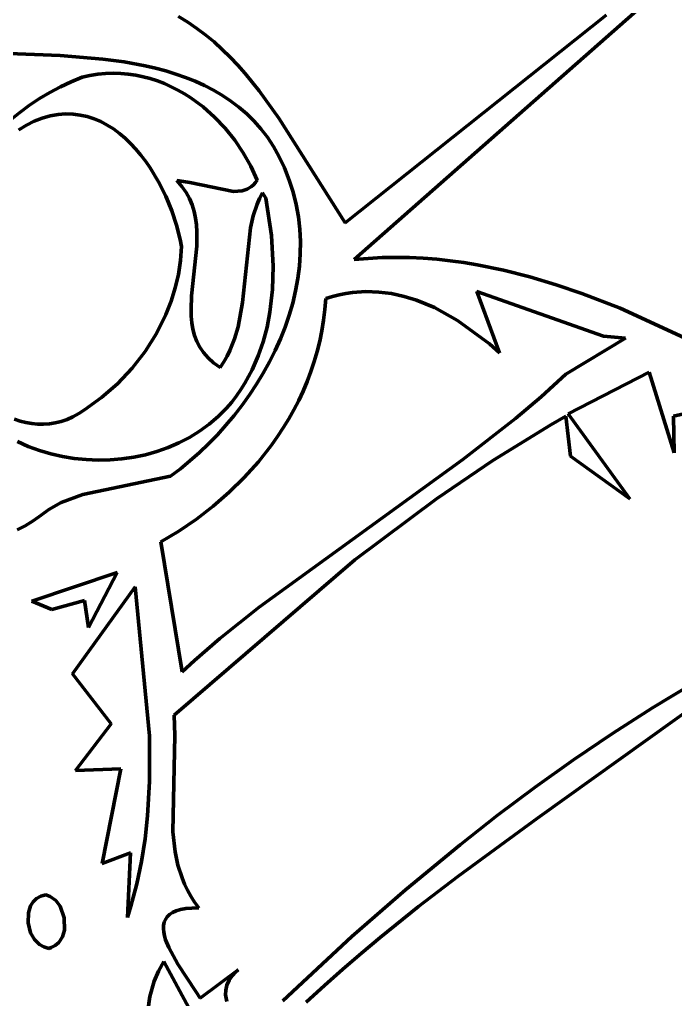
# Model space of a CAD drawing. Header units: millimetres. Extents: x 0 to 9.3, y 0 to 12.
# Drawn here: x 5.57 to 6.157, y 4.424 to 5.299 of the extents above; entities that cross this region are included whole.
import ezdxf

# ---------------------------------------------------------------- set-up
doc = ezdxf.new("R2010")
doc.units = ezdxf.units.MM
doc.layers.add('color#010101ff', color=7, linetype='CONTINUOUS', lineweight=100)
doc.layers.add('color#ffffffff', color=7, linetype='CONTINUOUS', lineweight=100)

msp = doc.modelspace()

# ---------------------------------------------------------------- linework, layer by layer
at = {"layer": 'color#010101ff'}
for p, q in [((6.21662, 5.39093), (5.86945, 5.0849)), ((5.71234, 5.30201), (5.72078, 5.2969)), ((5.72078, 5.2969), (5.7289, 5.29139)), ((5.86145, 5.11782), (6.09462, 5.3032)), ((5.7289, 5.29139), (5.73672, 5.2855)), ((5.73672, 5.2855), (5.74425, 5.27925)), ((5.74425, 5.27925), (5.75152, 5.27267)), ((5.75152, 5.27267), (5.75854, 5.26578)), ((5.60665, 5.2672), (5.56083, 5.26897)), ((5.64476, 5.26406), (5.60665, 5.2672)), ((5.66381, 5.26146), (5.64476, 5.26406)), ((5.6826, 5.25795), (5.66381, 5.26146)), ((5.75854, 5.26578), (5.76533, 5.25862)), ((5.69184, 5.25581), (5.6826, 5.25795)), ((5.70096, 5.25337), (5.69184, 5.25581)), ((5.70992, 5.25063), (5.70096, 5.25337)), ((5.76533, 5.25862), (5.7719, 5.25119)), ((5.60687, 5.23925), (5.61646, 5.2438)), ((5.61646, 5.2438), (5.62619, 5.24784)), ((5.62619, 5.24784), (5.63319, 5.2494)), ((5.63319, 5.2494), (5.64015, 5.2505)), ((5.64015, 5.2505), (5.64707, 5.25115)), ((5.64707, 5.25115), (5.65394, 5.25138)), ((5.65394, 5.25138), (5.66074, 5.25119)), ((5.66074, 5.25119), (5.66748, 5.2506)), ((5.66748, 5.2506), (5.67413, 5.24962)), ((5.67413, 5.24962), (5.68069, 5.24826)), ((5.68069, 5.24826), (5.68716, 5.24654)), ((5.68716, 5.24654), (5.69352, 5.24446)), ((5.69352, 5.24446), (5.69977, 5.24205)), ((5.7187, 5.24755), (5.70992, 5.25063)), ((5.72728, 5.24413), (5.7187, 5.24755)), ((5.73565, 5.24033), (5.72728, 5.24413)), ((5.7719, 5.25119), (5.78446, 5.23568)), ((5.5882, 5.22868), (5.59744, 5.2342)), ((5.59744, 5.2342), (5.60687, 5.23925)), ((5.69977, 5.24205), (5.70589, 5.23932)), ((5.70589, 5.23932), (5.71188, 5.23627)), ((5.71188, 5.23627), (5.71774, 5.23293)), ((5.74376, 5.23614), (5.73565, 5.24033)), ((5.75161, 5.23154), (5.74376, 5.23614)), ((5.78446, 5.23568), (5.80211, 5.21111)), ((5.57918, 5.22271), (5.5882, 5.22868)), ((5.71774, 5.23293), (5.72344, 5.2293)), ((5.72344, 5.2293), (5.73436, 5.22124)), ((5.75917, 5.22651), (5.75161, 5.23154)), ((5.76642, 5.22102), (5.75917, 5.22651)), ((5.5704, 5.2163), (5.57918, 5.22271)), ((5.73436, 5.22124), (5.74458, 5.21219)), ((5.77333, 5.21506), (5.76642, 5.22102)), ((5.56189, 5.20949), (5.5704, 5.2163)), ((5.58342, 5.20846), (5.5764, 5.20484)), ((5.59064, 5.2112), (5.58342, 5.20846)), ((5.59772, 5.21318), (5.59064, 5.2112)), ((5.60466, 5.2144), (5.59772, 5.21318)), ((5.61144, 5.21493), (5.60466, 5.2144)), ((5.61806, 5.21477), (5.61144, 5.21493)), ((5.62451, 5.21398), (5.61806, 5.21477)), ((5.6308, 5.21258), (5.62451, 5.21398)), ((5.63691, 5.2106), (5.6308, 5.21258)), ((5.64285, 5.20809), (5.63691, 5.2106)), ((5.64859, 5.20507), (5.64285, 5.20809)), ((5.74458, 5.21219), (5.75402, 5.20227)), ((5.77988, 5.2086), (5.77333, 5.21506)), ((5.78605, 5.20162), (5.77988, 5.2086)), ((5.80211, 5.21111), (5.86145, 5.11782)), ((5.5764, 5.20484), (5.56967, 5.20084)), ((5.65414, 5.20158), (5.64859, 5.20507)), ((5.6595, 5.19764), (5.65414, 5.20158)), ((5.75402, 5.20227), (5.76263, 5.19157)), ((5.79182, 5.19411), (5.78605, 5.20162)), ((5.66465, 5.19331), (5.6595, 5.19764)), ((5.6696, 5.1886), (5.66465, 5.19331)), ((5.76263, 5.19157), (5.77032, 5.1802)), ((5.79716, 5.18604), (5.79182, 5.19411)), ((5.67433, 5.18356), (5.6696, 5.1886)), ((5.67884, 5.17821), (5.67433, 5.18356)), ((5.80205, 5.17739), (5.79716, 5.18604)), ((5.68313, 5.1726), (5.67884, 5.17821)), ((5.77032, 5.1802), (5.77703, 5.16827)), ((5.80713, 5.16673), (5.80205, 5.17739)), ((5.68718, 5.16675), (5.68313, 5.1726)), ((5.69458, 5.15447), (5.68718, 5.16675)), ((5.77703, 5.16827), (5.7827, 5.15588)), ((5.8114, 5.15595), (5.80713, 5.16673)), ((5.7129, 5.15534), (5.71077, 5.15539)), ((5.71077, 5.15539), (5.71532, 5.15026)), ((5.7225, 5.15384), (5.7129, 5.15534)), ((5.7827, 5.15588), (5.78121, 5.15366)), ((5.81487, 5.14507), (5.8114, 5.15595)), ((5.70099, 5.14165), (5.69458, 5.15447)), ((5.71532, 5.15026), (5.71909, 5.14492)), ((5.76158, 5.1456), (5.7225, 5.15384)), ((5.7737, 5.14771), (5.76915, 5.14626)), ((5.77775, 5.15014), (5.7737, 5.14771)), ((5.77956, 5.15175), (5.77775, 5.15014)), ((5.78121, 5.15366), (5.77956, 5.15175)), ((5.70636, 5.12857), (5.70099, 5.14165)), ((5.71909, 5.14492), (5.72214, 5.13939)), ((5.72214, 5.13939), (5.72455, 5.1337)), ((5.76915, 5.14626), (5.76158, 5.1456)), ((5.78271, 5.13434), (5.78486, 5.13942)), ((5.78486, 5.13942), (5.78733, 5.1444)), ((5.78733, 5.1444), (5.79047, 5.1398)), ((5.79047, 5.1398), (5.79554, 5.10629)), ((5.81757, 5.13412), (5.81487, 5.14507)), ((5.72455, 5.1337), (5.72637, 5.12786)), ((5.77921, 5.12396), (5.78271, 5.13434)), ((5.81953, 5.12311), (5.81757, 5.13412)), ((5.71065, 5.11549), (5.70636, 5.12857)), ((5.72637, 5.12786), (5.72766, 5.12188)), ((5.72766, 5.12188), (5.72848, 5.11579)), ((5.77665, 5.1133), (5.77921, 5.12396)), ((5.82077, 5.11206), (5.81953, 5.12311)), ((5.71383, 5.10268), (5.71065, 5.11549)), ((5.72848, 5.11579), (5.72888, 5.1096)), ((5.76966, 5.04664), (5.77665, 5.1133)), ((5.82132, 5.101), (5.82077, 5.11206)), ((5.72888, 5.1096), (5.72871, 5.097)), ((5.79554, 5.10629), (5.79706, 5.07887)), ((5.71498, 5.09646), (5.71383, 5.10268)), ((5.71418, 5.08402), (5.71498, 5.09646)), ((5.72871, 5.097), (5.72406, 5.05244)), ((5.82119, 5.08993), (5.82132, 5.101)), ((5.82042, 5.07888), (5.82119, 5.08993)), ((5.86945, 5.0849), (5.8819, 5.08598)), ((5.8819, 5.08598), (5.89429, 5.08662)), ((5.89429, 5.08662), (5.90661, 5.08684)), ((5.90661, 5.08684), (5.91888, 5.08667)), ((5.91888, 5.08667), (5.93108, 5.0861)), ((5.93108, 5.0861), (5.94322, 5.08517)), ((5.71235, 5.07169), (5.71418, 5.08402)), ((5.79706, 5.07887), (5.79644, 5.05829)), ((5.81902, 5.06787), (5.82042, 5.07888)), ((5.94322, 5.08517), (5.95531, 5.08388)), ((5.95531, 5.08388), (5.96733, 5.08224)), ((5.96733, 5.08224), (5.9793, 5.08028)), ((5.9793, 5.08028), (6.00305, 5.07543)), ((5.70953, 5.05953), (5.71235, 5.07169)), ((5.81701, 5.05692), (5.81902, 5.06787)), ((6.00305, 5.07543), (6.02658, 5.06945)), ((6.02658, 5.06945), (6.04989, 5.06247)), ((5.70578, 5.04759), (5.70953, 5.05953)), ((6.04989, 5.06247), (6.07297, 5.05459)), ((5.72406, 5.05244), (5.72357, 5.04016)), ((5.79644, 5.05829), (5.79412, 5.03793)), ((5.81443, 5.04604), (5.81701, 5.05692)), ((5.85001, 5.05187), (5.84394, 5.05)), ((5.85605, 5.05339), (5.85001, 5.05187)), ((5.86205, 5.05458), (5.85605, 5.05339)), ((5.868, 5.05545), (5.86205, 5.05458)), ((5.87979, 5.05626), (5.868, 5.05545)), ((5.8914, 5.0559), (5.87979, 5.05626)), ((5.90282, 5.05445), (5.8914, 5.0559)), ((5.91404, 5.05199), (5.90282, 5.05445)), ((5.92504, 5.04861), (5.91404, 5.05199)), ((6.09238, 5.01653), (5.97893, 5.05624)), ((5.97893, 5.05624), (5.99943, 5.00167)), ((6.07297, 5.05459), (6.1072, 5.04135)), ((5.70115, 5.0359), (5.70578, 5.04759)), ((5.76572, 5.02469), (5.76966, 5.04664)), ((5.8113, 5.03526), (5.81443, 5.04604)), ((5.84394, 5.05), (5.84322, 5.04031)), ((5.94111, 5.04195), (5.92504, 5.04861)), ((5.96167, 5.03058), (5.94111, 5.04195)), ((5.69267, 5.01898), (5.70115, 5.0359)), ((5.72357, 5.04016), (5.72376, 5.03419)), ((5.72376, 5.03419), (5.72432, 5.02835)), ((5.79412, 5.03793), (5.79153, 5.02459)), ((5.80764, 5.0246), (5.8113, 5.03526)), ((5.84322, 5.04031), (5.84209, 5.03075)), ((6.1072, 5.04135), (6.2071, 4.99525)), ((5.72432, 5.02835), (5.72532, 5.02267)), ((5.76255, 5.01401), (5.76572, 5.02469)), ((5.79153, 5.02459), (5.78805, 5.01151)), ((5.80347, 5.01407), (5.80764, 5.0246)), ((5.84209, 5.03075), (5.84058, 5.02131)), ((5.99044, 5.00947), (5.96167, 5.03058)), ((5.6825, 5.00291), (5.69267, 5.01898)), ((5.72532, 5.02267), (5.72681, 5.01715)), ((5.72681, 5.01715), (5.72886, 5.01182)), ((5.84058, 5.02131), (5.83868, 5.01199)), ((6.11185, 5.01456), (6.09238, 5.01653)), ((5.72886, 5.01182), (5.73152, 5.0067)), ((5.73152, 5.0067), (5.73486, 5.0018)), ((5.75831, 5.0036), (5.76255, 5.01401)), ((5.78805, 5.01151), (5.78363, 4.99876)), ((5.79882, 5.00369), (5.80347, 5.01407)), ((5.83868, 5.01199), (5.83641, 5.0028)), ((5.99943, 5.00167), (5.99044, 5.00947)), ((6.05874, 4.98255), (6.11185, 5.01456)), ((5.67082, 4.98787), (5.6825, 5.00291)), ((5.73486, 5.0018), (5.73893, 4.99714)), ((5.75281, 4.99351), (5.75573, 4.99851)), ((5.75573, 4.99851), (5.75831, 5.0036)), ((5.78363, 4.99876), (5.77821, 4.98639)), ((5.79371, 4.99348), (5.79882, 5.00369)), ((5.83641, 5.0028), (5.83378, 4.99375)), ((5.73893, 4.99714), (5.7438, 4.99273)), ((5.7438, 4.99273), (5.74952, 4.98861)), ((5.74952, 4.98861), (5.75281, 4.99351)), ((5.78817, 4.98346), (5.79371, 4.99348)), ((5.83378, 4.99375), (5.83079, 4.98484)), ((5.6578, 4.97403), (5.67082, 4.98787)), ((5.77821, 4.98639), (5.77174, 4.97448)), ((5.78221, 4.97366), (5.78817, 4.98346)), ((5.83079, 4.98484), (5.82747, 4.97607)), ((6.03653, 4.96241), (6.05874, 4.98255)), ((6.13321, 4.98441), (6.06067, 4.94713)), ((6.15537, 4.91221), (6.13321, 4.98441)), ((5.64363, 4.96155), (5.6578, 4.97403)), ((5.77174, 4.97448), (5.76809, 4.96871)), ((5.77587, 4.96408), (5.78221, 4.97366)), ((5.82747, 4.97607), (5.82381, 4.96745)), ((5.76416, 4.96308), (5.75994, 4.9576)), ((5.76809, 4.96871), (5.76416, 4.96308)), ((5.76917, 4.95475), (5.77587, 4.96408)), ((5.82381, 4.96745), (5.81984, 4.95898)), ((5.62847, 4.95058), (5.64363, 4.96155)), ((5.75994, 4.9576), (5.75542, 4.95227)), ((5.76212, 4.94569), (5.76917, 4.95475)), ((5.81984, 4.95898), (5.81555, 4.95066)), ((6.0137, 4.94306), (6.03653, 4.96241)), ((6.19887, 4.95492), (6.15487, 4.9451)), ((5.61802, 4.9444), (5.62323, 4.9473)), ((5.62323, 4.9473), (5.62847, 4.95058)), ((5.75542, 4.95227), (5.74782, 4.94465)), ((5.75477, 4.93692), (5.76212, 4.94569)), ((5.81555, 4.95066), (5.81095, 4.94251)), ((6.06067, 4.94713), (6.11588, 4.87115)), ((5.56587, 4.94233), (5.57089, 4.94062)), ((5.57089, 4.94062), (5.576, 4.93929)), ((5.576, 4.93929), (5.58116, 4.93836)), ((5.58116, 4.93836), (5.58638, 4.93783)), ((5.58638, 4.93783), (5.59163, 4.93773)), ((5.59163, 4.93773), (5.59691, 4.93809)), ((5.59691, 4.93809), (5.6022, 4.93891)), ((5.6022, 4.93891), (5.60749, 4.94022)), ((5.60749, 4.94022), (5.61277, 4.94204)), ((5.61277, 4.94204), (5.61802, 4.9444)), ((5.73971, 4.93773), (5.73112, 4.9315)), ((5.74782, 4.94465), (5.73971, 4.93773)), ((5.74711, 4.92845), (5.75477, 4.93692)), ((5.81095, 4.94251), (5.80607, 4.93452)), ((5.96655, 4.90621), (6.0137, 4.94306)), ((6.0453, 4.9373), (5.99345, 4.90539)), ((6.05851, 4.9449), (6.0453, 4.9373)), ((6.0627, 4.90918), (6.05851, 4.9449)), ((6.15487, 4.9451), (6.15537, 4.91221)), ((5.73112, 4.9315), (5.72211, 4.92596)), ((5.73919, 4.92031), (5.74711, 4.92845)), ((5.80607, 4.93452), (5.80091, 4.9267)), ((5.57799, 4.91801), (5.5683, 4.92224)), ((5.71273, 4.9211), (5.70302, 4.91691)), ((5.72211, 4.92596), (5.71273, 4.9211)), ((5.73103, 4.91251), (5.73919, 4.92031)), ((5.79547, 4.91905), (5.78383, 4.9043)), ((5.80091, 4.9267), (5.79547, 4.91905)), ((5.58797, 4.91439), (5.57799, 4.91801)), ((5.59818, 4.91141), (5.58797, 4.91439)), ((5.60859, 4.90905), (5.59818, 4.91141)), ((5.68279, 4.91056), (5.67238, 4.90839)), ((5.69302, 4.9134), (5.68279, 4.91056)), ((5.70302, 4.91691), (5.69302, 4.9134)), ((5.72264, 4.90507), (5.73103, 4.91251)), ((5.61914, 4.90733), (5.60859, 4.90905)), ((5.62978, 4.90624), (5.61914, 4.90733)), ((5.64048, 4.9058), (5.62978, 4.90624)), ((5.65117, 4.90601), (5.64048, 4.9058)), ((5.66182, 4.90687), (5.65117, 4.90601)), ((5.67238, 4.90839), (5.66182, 4.90687)), ((5.71406, 4.89802), (5.72264, 4.90507)), ((5.78383, 4.9043), (5.77121, 4.89029)), ((5.78445, 4.77451), (5.96655, 4.90621)), ((5.99345, 4.90539), (5.94309, 4.87128)), ((6.11588, 4.87115), (6.0627, 4.90918)), ((5.70531, 4.89136), (5.71406, 4.89802)), ((5.62689, 4.87507), (5.70531, 4.89136)), ((5.77121, 4.89029), (5.75772, 4.87706)), ((5.75772, 4.87706), (5.74341, 4.86464)), ((5.59643, 4.86177), (5.60738, 4.86796)), ((5.60738, 4.86796), (5.62689, 4.87507)), ((5.94309, 4.87128), (5.87001, 4.81663)), ((5.58951, 4.85663), (5.59643, 4.86177)), ((5.74341, 4.86464), (5.72838, 4.85307)), ((5.57539, 4.84718), (5.58253, 4.85161)), ((5.58253, 4.85161), (5.58951, 4.85663)), ((5.72838, 4.85307), (5.71271, 4.84239)), ((5.56811, 4.84333), (5.57539, 4.84718)), ((5.71271, 4.84239), (5.69646, 4.83262)), ((5.69646, 4.83262), (5.71573, 4.71654)), ((5.87001, 4.81663), (5.70849, 4.67779)), ((5.65748, 4.80531), (5.58128, 4.77961)), ((5.63201, 4.75609), (5.65748, 4.80531)), ((5.67353, 4.79261), (5.61775, 4.71481)), ((5.68632, 4.65958), (5.67353, 4.79261)), ((5.58128, 4.77961), (5.59902, 4.7722)), ((5.59902, 4.7722), (5.6283, 4.78046)), ((5.6283, 4.78046), (5.63201, 4.75609)), ((5.74946, 4.74632), (5.78445, 4.77451)), ((5.72682, 4.72667), (5.74946, 4.74632)), ((5.71573, 4.71654), (5.72682, 4.72667)), ((6.23051, 4.7271), (6.03324, 4.58578)), ((5.61775, 4.71481), (5.65204, 4.67031)), ((6.13602, 4.68432), (6.17213, 4.70614)), ((6.10049, 4.66157), (6.13602, 4.68432)), ((5.70849, 4.67779), (5.70901, 4.65977)), ((5.65204, 4.67031), (5.62028, 4.62838)), ((5.68648, 4.61856), (5.68632, 4.65958)), ((5.70901, 4.65977), (5.70722, 4.57363)), ((6.06555, 4.63793), (6.10049, 4.66157)), ((6.03117, 4.61345), (6.06555, 4.63793)), ((5.62028, 4.62838), (5.66091, 4.62992)), ((5.66091, 4.62992), (5.64411, 4.54535)), ((5.68471, 4.58792), (5.68648, 4.61856)), ((5.99735, 4.58819), (6.03117, 4.61345)), ((5.68249, 4.56757), (5.68471, 4.58792)), ((5.96407, 4.56219), (5.99735, 4.58819)), ((6.03324, 4.58578), (5.96196, 4.5338)), ((5.70722, 4.57363), (5.70935, 4.5557)), ((5.67934, 4.54732), (5.68249, 4.56757)), ((5.91516, 4.52192), (5.96407, 4.56219)), ((5.64411, 4.54535), (5.66937, 4.55496)), ((5.66937, 4.55496), (5.66684, 4.49718)), ((5.70935, 4.5557), (5.71189, 4.54403)), ((5.67517, 4.52717), (5.67934, 4.54732)), ((5.71189, 4.54403), (5.71553, 4.53263)), ((5.6699, 4.50714), (5.67517, 4.52717)), ((5.71553, 4.53263), (5.71781, 4.52706)), ((5.71781, 4.52706), (5.72042, 4.52156)), ((5.96196, 4.5338), (5.92701, 4.50699)), ((5.59141, 4.51684), (5.58923, 4.51611)), ((5.5938, 4.51731), (5.59141, 4.51684)), ((5.59767, 4.51592), (5.5938, 4.51731)), ((5.72042, 4.52156), (5.72338, 4.51617)), ((5.86742, 4.48025), (5.91516, 4.52192)), ((5.58244, 4.51109), (5.58018, 4.50756)), ((5.58545, 4.51399), (5.58244, 4.51109)), ((5.58923, 4.51611), (5.58545, 4.51399)), ((5.60262, 4.51231), (5.59767, 4.51592)), ((5.60646, 4.50727), (5.60262, 4.51231)), ((5.72338, 4.51617), (5.72672, 4.51087)), ((5.72672, 4.51087), (5.73044, 4.50567)), ((5.57815, 4.5014), (5.57786, 4.49236)), ((5.58018, 4.50756), (5.57815, 4.5014)), ((5.61021, 4.4969), (5.60646, 4.50727)), ((5.66684, 4.49718), (5.6699, 4.50714)), ((5.70434, 4.49984), (5.70224, 4.49777)), ((5.70703, 4.50163), (5.70434, 4.49984)), ((5.71033, 4.50312), (5.70703, 4.50163)), ((5.71429, 4.50429), (5.71033, 4.50312)), ((5.71894, 4.50512), (5.71429, 4.50429)), ((5.72431, 4.50559), (5.71894, 4.50512)), ((5.73044, 4.50567), (5.72431, 4.50559)), ((5.92701, 4.50699), (5.8927, 4.47943)), ((5.57786, 4.49236), (5.58019, 4.48346)), ((5.61035, 4.48588), (5.61021, 4.4969)), ((5.69963, 4.49289), (5.69907, 4.49012)), ((5.70068, 4.49545), (5.69963, 4.49289)), ((5.70224, 4.49777), (5.70068, 4.49545)), ((5.58019, 4.48346), (5.58354, 4.47759)), ((5.60856, 4.47982), (5.61035, 4.48588)), ((5.69907, 4.49012), (5.69894, 4.48716)), ((5.69894, 4.48716), (5.69921, 4.48403)), ((5.69921, 4.48403), (5.69986, 4.48074)), ((5.58354, 4.47759), (5.5882, 4.47297)), ((5.5882, 4.47297), (5.59199, 4.47082)), ((5.60224, 4.47208), (5.60529, 4.47472)), ((5.60529, 4.47472), (5.60856, 4.47982)), ((5.69986, 4.48074), (5.70084, 4.47733)), ((5.70084, 4.47733), (5.70367, 4.47021)), ((5.80553, 4.42282), (5.86742, 4.48025)), ((5.8927, 4.47943), (5.87584, 4.46531)), ((5.59199, 4.47082), (5.59631, 4.46959)), ((5.59631, 4.46959), (5.59847, 4.47021)), ((5.59847, 4.47021), (5.60224, 4.47208)), ((5.70367, 4.47021), (5.71178, 4.45535)), ((5.87584, 4.46531), (5.85918, 4.45095)), ((5.69928, 4.45797), (5.69452, 4.44929)), ((5.72167, 4.41641), (5.69928, 4.45797)), ((5.71178, 4.45535), (5.72794, 4.43094)), ((5.69452, 4.44929), (5.69075, 4.44038)), ((5.73164, 4.42516), (5.76559, 4.45048)), ((5.76315, 4.44807), (5.76105, 4.44571)), ((5.76559, 4.45048), (5.76315, 4.44807)), ((5.85918, 4.45095), (5.84276, 4.43631)), ((5.69075, 4.44038), (5.68672, 4.42663)), ((5.75779, 4.4411), (5.75568, 4.43666)), ((5.76105, 4.44571), (5.75779, 4.4411)), ((5.72794, 4.43094), (5.73164, 4.42516)), ((5.7546, 4.43236), (5.75443, 4.42819)), ((5.75568, 4.43666), (5.7546, 4.43236)), ((5.84276, 4.43631), (5.82659, 4.42138)), ((5.68672, 4.42663), (5.68347, 4.40293)), ((5.75443, 4.42819), (5.75563, 4.42218))]:
    msp.add_line(p, q, dxfattribs=at)
at = {"layer": 'color#ffffffff'}
for p, q in [((5.86945, 5.0849), (6.21662, 5.39093)), ((5.72078, 5.2969), (5.71234, 5.30201)), ((5.7289, 5.29139), (5.72078, 5.2969)), ((6.09462, 5.3032), (5.86145, 5.11782)), ((5.73672, 5.2855), (5.7289, 5.29139)), ((5.74425, 5.27925), (5.73672, 5.2855)), ((5.75152, 5.27267), (5.74425, 5.27925)), ((5.75854, 5.26578), (5.75152, 5.27267)), ((5.56083, 5.26897), (5.60665, 5.2672)), ((5.60665, 5.2672), (5.64476, 5.26406)), ((5.64476, 5.26406), (5.66381, 5.26146)), ((5.66381, 5.26146), (5.6826, 5.25795)), ((5.76533, 5.25862), (5.75854, 5.26578)), ((5.6826, 5.25795), (5.69184, 5.25581)), ((5.69184, 5.25581), (5.70096, 5.25337)), ((5.70096, 5.25337), (5.70992, 5.25063)), ((5.7719, 5.25119), (5.76533, 5.25862)), ((5.61646, 5.2438), (5.60687, 5.23925)), ((5.62619, 5.24784), (5.61646, 5.2438)), ((5.63319, 5.2494), (5.62619, 5.24784)), ((5.64015, 5.2505), (5.63319, 5.2494)), ((5.64707, 5.25115), (5.64015, 5.2505)), ((5.65394, 5.25138), (5.64707, 5.25115)), ((5.66074, 5.25119), (5.65394, 5.25138)), ((5.66748, 5.2506), (5.66074, 5.25119)), ((5.67413, 5.24962), (5.66748, 5.2506)), ((5.68069, 5.24826), (5.67413, 5.24962)), ((5.68716, 5.24654), (5.68069, 5.24826)), ((5.69352, 5.24446), (5.68716, 5.24654)), ((5.69977, 5.24205), (5.69352, 5.24446)), ((5.70992, 5.25063), (5.7187, 5.24755)), ((5.7187, 5.24755), (5.72728, 5.24413)), ((5.72728, 5.24413), (5.73565, 5.24033)), ((5.78446, 5.23568), (5.7719, 5.25119)), ((5.59744, 5.2342), (5.5882, 5.22868)), ((5.60687, 5.23925), (5.59744, 5.2342)), ((5.70589, 5.23932), (5.69977, 5.24205)), ((5.71188, 5.23627), (5.70589, 5.23932)), ((5.71774, 5.23293), (5.71188, 5.23627)), ((5.73565, 5.24033), (5.74376, 5.23614)), ((5.74376, 5.23614), (5.75161, 5.23154)), ((5.80211, 5.21111), (5.78446, 5.23568)), ((5.5882, 5.22868), (5.57918, 5.22271)), ((5.72344, 5.2293), (5.71774, 5.23293)), ((5.73436, 5.22124), (5.72344, 5.2293)), ((5.75161, 5.23154), (5.75917, 5.22651)), ((5.75917, 5.22651), (5.76642, 5.22102)), ((5.57918, 5.22271), (5.5704, 5.2163)), ((5.74458, 5.21219), (5.73436, 5.22124)), ((5.76642, 5.22102), (5.77333, 5.21506)), ((5.5704, 5.2163), (5.56189, 5.20949)), ((5.5764, 5.20484), (5.58342, 5.20846)), ((5.58342, 5.20846), (5.59064, 5.2112)), ((5.59064, 5.2112), (5.59772, 5.21318)), ((5.59772, 5.21318), (5.60466, 5.2144)), ((5.60466, 5.2144), (5.61144, 5.21493)), ((5.61144, 5.21493), (5.61806, 5.21477)), ((5.61806, 5.21477), (5.62451, 5.21398)), ((5.62451, 5.21398), (5.6308, 5.21258)), ((5.6308, 5.21258), (5.63691, 5.2106)), ((5.63691, 5.2106), (5.64285, 5.20809)), ((5.64285, 5.20809), (5.64859, 5.20507)), ((5.75402, 5.20227), (5.74458, 5.21219)), ((5.77333, 5.21506), (5.77988, 5.2086)), ((5.77988, 5.2086), (5.78605, 5.20162)), ((5.86145, 5.11782), (5.80211, 5.21111)), ((5.56967, 5.20084), (5.5764, 5.20484)), ((5.64859, 5.20507), (5.65414, 5.20158)), ((5.65414, 5.20158), (5.6595, 5.19764)), ((5.76263, 5.19157), (5.75402, 5.20227)), ((5.78605, 5.20162), (5.79182, 5.19411)), ((5.6595, 5.19764), (5.66465, 5.19331)), ((5.66465, 5.19331), (5.6696, 5.1886)), ((5.77032, 5.1802), (5.76263, 5.19157)), ((5.79182, 5.19411), (5.79716, 5.18604)), ((5.6696, 5.1886), (5.67433, 5.18356)), ((5.67433, 5.18356), (5.67884, 5.17821)), ((5.79716, 5.18604), (5.80205, 5.17739)), ((5.67884, 5.17821), (5.68313, 5.1726)), ((5.77703, 5.16827), (5.77032, 5.1802)), ((5.80205, 5.17739), (5.80713, 5.16673)), ((5.68313, 5.1726), (5.68718, 5.16675)), ((5.68718, 5.16675), (5.69458, 5.15447)), ((5.7827, 5.15588), (5.77703, 5.16827)), ((5.80713, 5.16673), (5.8114, 5.15595)), ((5.71532, 5.15026), (5.71077, 5.15539)), ((5.71077, 5.15539), (5.7129, 5.15534)), ((5.7129, 5.15534), (5.7225, 5.15384)), ((5.78121, 5.15366), (5.7827, 5.15588)), ((5.8114, 5.15595), (5.81487, 5.14507)), ((5.69458, 5.15447), (5.70099, 5.14165)), ((5.71909, 5.14492), (5.71532, 5.15026)), ((5.7225, 5.15384), (5.76158, 5.1456)), ((5.76915, 5.14626), (5.7737, 5.14771)), ((5.7737, 5.14771), (5.77775, 5.15014)), ((5.77775, 5.15014), (5.77956, 5.15175)), ((5.77956, 5.15175), (5.78121, 5.15366)), ((5.70099, 5.14165), (5.70636, 5.12857)), ((5.72214, 5.13939), (5.71909, 5.14492)), ((5.72455, 5.1337), (5.72214, 5.13939)), ((5.76158, 5.1456), (5.76915, 5.14626)), ((5.78486, 5.13942), (5.78271, 5.13434)), ((5.78733, 5.1444), (5.78486, 5.13942)), ((5.79047, 5.1398), (5.78733, 5.1444)), ((5.79554, 5.10629), (5.79047, 5.1398)), ((5.81487, 5.14507), (5.81757, 5.13412)), ((5.72637, 5.12786), (5.72455, 5.1337)), ((5.78271, 5.13434), (5.77921, 5.12396)), ((5.81757, 5.13412), (5.81953, 5.12311)), ((5.70636, 5.12857), (5.71065, 5.11549)), ((5.72766, 5.12188), (5.72637, 5.12786)), ((5.72848, 5.11579), (5.72766, 5.12188)), ((5.77921, 5.12396), (5.77665, 5.1133)), ((5.81953, 5.12311), (5.82077, 5.11206)), ((5.71065, 5.11549), (5.71383, 5.10268)), ((5.72888, 5.1096), (5.72848, 5.11579)), ((5.77665, 5.1133), (5.76966, 5.04664)), ((5.82077, 5.11206), (5.82132, 5.101)), ((5.72871, 5.097), (5.72888, 5.1096)), ((5.79706, 5.07887), (5.79554, 5.10629)), ((5.71383, 5.10268), (5.71498, 5.09646)), ((5.71498, 5.09646), (5.71418, 5.08402)), ((5.72406, 5.05244), (5.72871, 5.097)), ((5.82132, 5.101), (5.82119, 5.08993)), ((5.82119, 5.08993), (5.82042, 5.07888)), ((5.8819, 5.08598), (5.86945, 5.0849)), ((5.89429, 5.08662), (5.8819, 5.08598)), ((5.90661, 5.08684), (5.89429, 5.08662)), ((5.91888, 5.08667), (5.90661, 5.08684)), ((5.93108, 5.0861), (5.91888, 5.08667)), ((5.94322, 5.08517), (5.93108, 5.0861)), ((5.71418, 5.08402), (5.71235, 5.07169)), ((5.79644, 5.05829), (5.79706, 5.07887)), ((5.82042, 5.07888), (5.81902, 5.06787)), ((5.95531, 5.08388), (5.94322, 5.08517)), ((5.96733, 5.08224), (5.95531, 5.08388)), ((5.9793, 5.08028), (5.96733, 5.08224)), ((6.00305, 5.07543), (5.9793, 5.08028)), ((5.71235, 5.07169), (5.70953, 5.05953)), ((5.81902, 5.06787), (5.81701, 5.05692)), ((6.02658, 5.06945), (6.00305, 5.07543)), ((6.04989, 5.06247), (6.02658, 5.06945)), ((5.70953, 5.05953), (5.70578, 5.04759)), ((6.07297, 5.05459), (6.04989, 5.06247)), ((5.72357, 5.04016), (5.72406, 5.05244)), ((5.79412, 5.03793), (5.79644, 5.05829)), ((5.81701, 5.05692), (5.81443, 5.04604)), ((5.84394, 5.05), (5.85001, 5.05187)), ((5.85001, 5.05187), (5.85605, 5.05339)), ((5.85605, 5.05339), (5.86205, 5.05458)), ((5.86205, 5.05458), (5.868, 5.05545)), ((5.868, 5.05545), (5.87979, 5.05626)), ((5.87979, 5.05626), (5.8914, 5.0559)), ((5.8914, 5.0559), (5.90282, 5.05445)), ((5.90282, 5.05445), (5.91404, 5.05199)), ((5.91404, 5.05199), (5.92504, 5.04861)), ((5.99943, 5.00167), (5.97893, 5.05624)), ((5.97893, 5.05624), (6.09238, 5.01653)), ((6.1072, 5.04135), (6.07297, 5.05459)), ((5.70578, 5.04759), (5.70115, 5.0359)), ((5.76966, 5.04664), (5.76572, 5.02469)), ((5.81443, 5.04604), (5.8113, 5.03526)), ((5.84322, 5.04031), (5.84394, 5.05)), ((5.92504, 5.04861), (5.94111, 5.04195)), ((5.94111, 5.04195), (5.96167, 5.03058)), ((5.70115, 5.0359), (5.69267, 5.01898)), ((5.72376, 5.03419), (5.72357, 5.04016)), ((5.72432, 5.02835), (5.72376, 5.03419)), ((5.79153, 5.02459), (5.79412, 5.03793)), ((5.8113, 5.03526), (5.80764, 5.0246)), ((5.84209, 5.03075), (5.84322, 5.04031)), ((6.2071, 4.99525), (6.1072, 5.04135)), ((5.72532, 5.02267), (5.72432, 5.02835)), ((5.76572, 5.02469), (5.76255, 5.01401)), ((5.78805, 5.01151), (5.79153, 5.02459)), ((5.80764, 5.0246), (5.80347, 5.01407)), ((5.84058, 5.02131), (5.84209, 5.03075)), ((5.96167, 5.03058), (5.99044, 5.00947)), ((5.69267, 5.01898), (5.6825, 5.00291)), ((5.72681, 5.01715), (5.72532, 5.02267)), ((5.72886, 5.01182), (5.72681, 5.01715)), ((5.83868, 5.01199), (5.84058, 5.02131)), ((6.09238, 5.01653), (6.11185, 5.01456)), ((5.73152, 5.0067), (5.72886, 5.01182)), ((5.73486, 5.0018), (5.73152, 5.0067)), ((5.76255, 5.01401), (5.75831, 5.0036)), ((5.78363, 4.99876), (5.78805, 5.01151)), ((5.80347, 5.01407), (5.79882, 5.00369)), ((5.83641, 5.0028), (5.83868, 5.01199)), ((5.99044, 5.00947), (5.99943, 5.00167)), ((6.11185, 5.01456), (6.05874, 4.98255)), ((5.6825, 5.00291), (5.67082, 4.98787)), ((5.73893, 4.99714), (5.73486, 5.0018)), ((5.75573, 4.99851), (5.75281, 4.99351)), ((5.75831, 5.0036), (5.75573, 4.99851)), ((5.77821, 4.98639), (5.78363, 4.99876)), ((5.79882, 5.00369), (5.79371, 4.99348)), ((5.83378, 4.99375), (5.83641, 5.0028)), ((5.7438, 4.99273), (5.73893, 4.99714)), ((5.74952, 4.98861), (5.7438, 4.99273)), ((5.75281, 4.99351), (5.74952, 4.98861)), ((5.79371, 4.99348), (5.78817, 4.98346)), ((5.83079, 4.98484), (5.83378, 4.99375)), ((5.67082, 4.98787), (5.6578, 4.97403)), ((5.77174, 4.97448), (5.77821, 4.98639)), ((5.78817, 4.98346), (5.78221, 4.97366)), ((5.82747, 4.97607), (5.83079, 4.98484)), ((6.05874, 4.98255), (6.03653, 4.96241)), ((6.06067, 4.94713), (6.13321, 4.98441)), ((6.13321, 4.98441), (6.15537, 4.91221)), ((5.6578, 4.97403), (5.64363, 4.96155)), ((5.76809, 4.96871), (5.77174, 4.97448)), ((5.78221, 4.97366), (5.77587, 4.96408)), ((5.82381, 4.96745), (5.82747, 4.97607)), ((5.75994, 4.9576), (5.76416, 4.96308)), ((5.76416, 4.96308), (5.76809, 4.96871)), ((5.77587, 4.96408), (5.76917, 4.95475)), ((5.81984, 4.95898), (5.82381, 4.96745)), ((5.64363, 4.96155), (5.62847, 4.95058)), ((5.75542, 4.95227), (5.75994, 4.9576)), ((5.76917, 4.95475), (5.76212, 4.94569)), ((5.81555, 4.95066), (5.81984, 4.95898)), ((6.03653, 4.96241), (6.0137, 4.94306)), ((6.15487, 4.9451), (6.19887, 4.95492)), ((5.62323, 4.9473), (5.61802, 4.9444)), ((5.62847, 4.95058), (5.62323, 4.9473)), ((5.74782, 4.94465), (5.75542, 4.95227)), ((5.76212, 4.94569), (5.75477, 4.93692)), ((5.81095, 4.94251), (5.81555, 4.95066)), ((6.11588, 4.87115), (6.06067, 4.94713)), ((5.57089, 4.94062), (5.56587, 4.94233)), ((5.576, 4.93929), (5.57089, 4.94062)), ((5.58116, 4.93836), (5.576, 4.93929)), ((5.58638, 4.93783), (5.58116, 4.93836)), ((5.59163, 4.93773), (5.58638, 4.93783)), ((5.59691, 4.93809), (5.59163, 4.93773)), ((5.6022, 4.93891), (5.59691, 4.93809)), ((5.60749, 4.94022), (5.6022, 4.93891)), ((5.61277, 4.94204), (5.60749, 4.94022)), ((5.61802, 4.9444), (5.61277, 4.94204)), ((5.73112, 4.9315), (5.73971, 4.93773)), ((5.73971, 4.93773), (5.74782, 4.94465)), ((5.75477, 4.93692), (5.74711, 4.92845)), ((5.80607, 4.93452), (5.81095, 4.94251)), ((6.0137, 4.94306), (5.96655, 4.90621)), ((5.99345, 4.90539), (6.0453, 4.9373)), ((6.0453, 4.9373), (6.05851, 4.9449)), ((6.05851, 4.9449), (6.0627, 4.90918)), ((6.15537, 4.91221), (6.15487, 4.9451)), ((5.72211, 4.92596), (5.73112, 4.9315)), ((5.74711, 4.92845), (5.73919, 4.92031)), ((5.80091, 4.9267), (5.80607, 4.93452)), ((5.5683, 4.92224), (5.57799, 4.91801)), ((5.70302, 4.91691), (5.71273, 4.9211)), ((5.71273, 4.9211), (5.72211, 4.92596)), ((5.73919, 4.92031), (5.73103, 4.91251)), ((5.78383, 4.9043), (5.79547, 4.91905)), ((5.79547, 4.91905), (5.80091, 4.9267)), ((5.57799, 4.91801), (5.58797, 4.91439)), ((5.58797, 4.91439), (5.59818, 4.91141)), ((5.59818, 4.91141), (5.60859, 4.90905)), ((5.67238, 4.90839), (5.68279, 4.91056)), ((5.68279, 4.91056), (5.69302, 4.9134)), ((5.69302, 4.9134), (5.70302, 4.91691)), ((5.73103, 4.91251), (5.72264, 4.90507)), ((5.60859, 4.90905), (5.61914, 4.90733)), ((5.61914, 4.90733), (5.62978, 4.90624)), ((5.62978, 4.90624), (5.64048, 4.9058)), ((5.64048, 4.9058), (5.65117, 4.90601)), ((5.65117, 4.90601), (5.66182, 4.90687)), ((5.66182, 4.90687), (5.67238, 4.90839)), ((5.72264, 4.90507), (5.71406, 4.89802)), ((5.77121, 4.89029), (5.78383, 4.9043)), ((5.96655, 4.90621), (5.78445, 4.77451)), ((5.94309, 4.87128), (5.99345, 4.90539)), ((6.0627, 4.90918), (6.11588, 4.87115)), ((5.71406, 4.89802), (5.70531, 4.89136)), ((5.70531, 4.89136), (5.62689, 4.87507)), ((5.75772, 4.87706), (5.77121, 4.89029)), ((5.74341, 4.86464), (5.75772, 4.87706)), ((5.60738, 4.86796), (5.59643, 4.86177)), ((5.62689, 4.87507), (5.60738, 4.86796)), ((5.87001, 4.81663), (5.94309, 4.87128)), ((5.59643, 4.86177), (5.58951, 4.85663)), ((5.72838, 4.85307), (5.74341, 4.86464)), ((5.58253, 4.85161), (5.57539, 4.84718)), ((5.58951, 4.85663), (5.58253, 4.85161)), ((5.71271, 4.84239), (5.72838, 4.85307)), ((5.57539, 4.84718), (5.56811, 4.84333)), ((5.69646, 4.83262), (5.71271, 4.84239)), ((5.71573, 4.71654), (5.69646, 4.83262)), ((5.70849, 4.67779), (5.87001, 4.81663)), ((5.58128, 4.77961), (5.65748, 4.80531)), ((5.65748, 4.80531), (5.63201, 4.75609)), ((5.61775, 4.71481), (5.67353, 4.79261)), ((5.67353, 4.79261), (5.68632, 4.65958)), ((5.59902, 4.7722), (5.58128, 4.77961)), ((5.6283, 4.78046), (5.59902, 4.7722)), ((5.63201, 4.75609), (5.6283, 4.78046)), ((5.78445, 4.77451), (5.74946, 4.74632)), ((5.74946, 4.74632), (5.72682, 4.72667)), ((5.72682, 4.72667), (5.71573, 4.71654)), ((6.03324, 4.58578), (6.23051, 4.7271)), ((5.65204, 4.67031), (5.61775, 4.71481)), ((6.17213, 4.70614), (6.13602, 4.68432)), ((6.13602, 4.68432), (6.10049, 4.66157)), ((5.70901, 4.65977), (5.70849, 4.67779)), ((5.62028, 4.62838), (5.65204, 4.67031)), ((5.68632, 4.65958), (5.68648, 4.61856)), ((5.70722, 4.57363), (5.70901, 4.65977)), ((6.10049, 4.66157), (6.06555, 4.63793)), ((6.06555, 4.63793), (6.03117, 4.61345)), ((5.66091, 4.62992), (5.62028, 4.62838)), ((5.64411, 4.54535), (5.66091, 4.62992)), ((5.68648, 4.61856), (5.68471, 4.58792)), ((6.03117, 4.61345), (5.99735, 4.58819)), ((5.68471, 4.58792), (5.68249, 4.56757)), ((5.99735, 4.58819), (5.96407, 4.56219)), ((5.96196, 4.5338), (6.03324, 4.58578)), ((5.70935, 4.5557), (5.70722, 4.57363)), ((5.68249, 4.56757), (5.67934, 4.54732)), ((5.96407, 4.56219), (5.91516, 4.52192)), ((5.66937, 4.55496), (5.64411, 4.54535)), ((5.66684, 4.49718), (5.66937, 4.55496)), ((5.71189, 4.54403), (5.70935, 4.5557)), ((5.67934, 4.54732), (5.67517, 4.52717)), ((5.71553, 4.53263), (5.71189, 4.54403)), ((5.67517, 4.52717), (5.6699, 4.50714)), ((5.71781, 4.52706), (5.71553, 4.53263)), ((5.72042, 4.52156), (5.71781, 4.52706)), ((5.92701, 4.50699), (5.96196, 4.5338)), ((5.58923, 4.51611), (5.59141, 4.51684)), ((5.59141, 4.51684), (5.5938, 4.51731)), ((5.5938, 4.51731), (5.59767, 4.51592)), ((5.72338, 4.51617), (5.72042, 4.52156)), ((5.91516, 4.52192), (5.86742, 4.48025)), ((5.58018, 4.50756), (5.58244, 4.51109)), ((5.58244, 4.51109), (5.58545, 4.51399)), ((5.58545, 4.51399), (5.58923, 4.51611)), ((5.59767, 4.51592), (5.60262, 4.51231)), ((5.60262, 4.51231), (5.60646, 4.50727)), ((5.72672, 4.51087), (5.72338, 4.51617)), ((5.73044, 4.50567), (5.72672, 4.51087)), ((5.57786, 4.49236), (5.57815, 4.5014)), ((5.57815, 4.5014), (5.58018, 4.50756)), ((5.60646, 4.50727), (5.61021, 4.4969)), ((5.6699, 4.50714), (5.66684, 4.49718)), ((5.70224, 4.49777), (5.70434, 4.49984)), ((5.70434, 4.49984), (5.70703, 4.50163)), ((5.70703, 4.50163), (5.71033, 4.50312)), ((5.71033, 4.50312), (5.71429, 4.50429)), ((5.71429, 4.50429), (5.71894, 4.50512)), ((5.71894, 4.50512), (5.72431, 4.50559)), ((5.72431, 4.50559), (5.73044, 4.50567)), ((5.8927, 4.47943), (5.92701, 4.50699)), ((5.58019, 4.48346), (5.57786, 4.49236)), ((5.61021, 4.4969), (5.61035, 4.48588)), ((5.69907, 4.49012), (5.69963, 4.49289)), ((5.69963, 4.49289), (5.70068, 4.49545)), ((5.70068, 4.49545), (5.70224, 4.49777)), ((5.58354, 4.47759), (5.58019, 4.48346)), ((5.61035, 4.48588), (5.60856, 4.47982)), ((5.69894, 4.48716), (5.69907, 4.49012)), ((5.69921, 4.48403), (5.69894, 4.48716)), ((5.69986, 4.48074), (5.69921, 4.48403)), ((5.5882, 4.47297), (5.58354, 4.47759)), ((5.59199, 4.47082), (5.5882, 4.47297)), ((5.60529, 4.47472), (5.60224, 4.47208)), ((5.60856, 4.47982), (5.60529, 4.47472)), ((5.70084, 4.47733), (5.69986, 4.48074)), ((5.70367, 4.47021), (5.70084, 4.47733)), ((5.86742, 4.48025), (5.80553, 4.42282)), ((5.87584, 4.46531), (5.8927, 4.47943)), ((5.59631, 4.46959), (5.59199, 4.47082)), ((5.59847, 4.47021), (5.59631, 4.46959)), ((5.60224, 4.47208), (5.59847, 4.47021)), ((5.71178, 4.45535), (5.70367, 4.47021)), ((5.85918, 4.45095), (5.87584, 4.46531)), ((5.69452, 4.44929), (5.69928, 4.45797)), ((5.69928, 4.45797), (5.72167, 4.41641)), ((5.72794, 4.43094), (5.71178, 4.45535)), ((5.69075, 4.44038), (5.69452, 4.44929)), ((5.76559, 4.45048), (5.73164, 4.42516)), ((5.76105, 4.44571), (5.76315, 4.44807)), ((5.76315, 4.44807), (5.76559, 4.45048)), ((5.84276, 4.43631), (5.85918, 4.45095)), ((5.68672, 4.42663), (5.69075, 4.44038)), ((5.75568, 4.43666), (5.75779, 4.4411)), ((5.75779, 4.4411), (5.76105, 4.44571)), ((5.73164, 4.42516), (5.72794, 4.43094)), ((5.75443, 4.42819), (5.7546, 4.43236)), ((5.7546, 4.43236), (5.75568, 4.43666)), ((5.82659, 4.42138), (5.84276, 4.43631)), ((5.68347, 4.40293), (5.68672, 4.42663)), ((5.75563, 4.42218), (5.75443, 4.42819))]:
    msp.add_line(p, q, dxfattribs=at)

doc.saveas('drawing.dxf')
